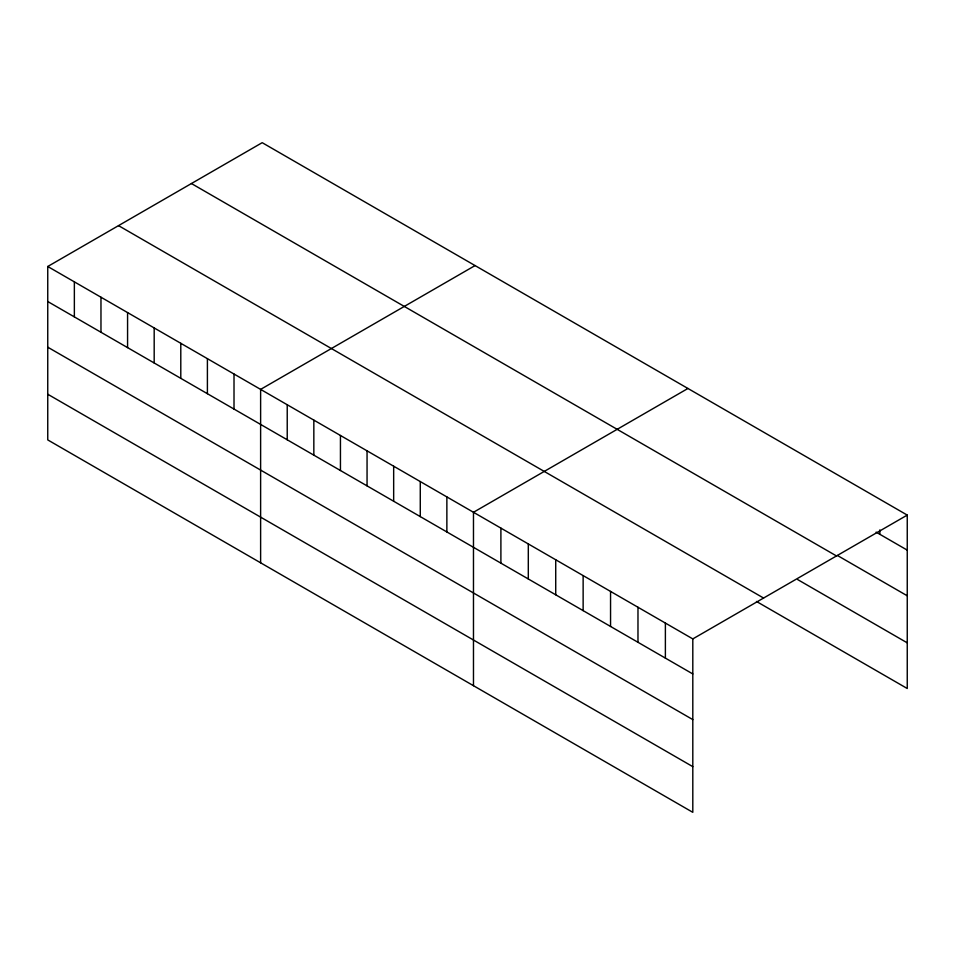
<?xml version="1.0" encoding="UTF-8"?>
<svg xmlns="http://www.w3.org/2000/svg" width="955" height="955" viewBox="0 0 955 955"><rect width="100%" height="100%" fill="white"/><g stroke="black" fill="none" stroke-linecap="round" stroke-linejoin="round"><path stroke-width="1.43" d="M47.75 266.493L692.805 638.907L692.805 812.323L47.75 439.909L47.75 266.493L262.195 142.677L907.25 515.091L907.25 688.507L756.467 601.459M475.065 265.574L260.62 389.389L260.62 562.805M687.934 388.47L473.477 512.286L473.477 685.702M692.805 638.907L907.25 515.091M876.093 532.138L907.25 550.128M837.463 555.5L907.25 595.789M191.43 183.539L836.485 555.953M797.592 579.53L907.25 642.846M118.516 225.631L763.57 598.045M47.75 301.529L692.805 673.943M47.75 347.19L692.805 719.604M47.75 394.236L692.805 766.65M879.83 529.918L879.83 534.299M665.384 623.078L665.384 658.114M637.976 607.249L637.976 642.285M610.555 591.42L610.555 626.456M583.135 575.602L583.135 610.627M555.726 559.773L555.726 594.798M528.306 543.944L528.306 578.969M500.898 528.115L500.898 563.152M446.868 496.922L446.868 531.959M420.272 481.559L420.272 516.595M393.663 466.195L393.663 501.232M367.054 450.844L367.054 485.868M340.446 435.48L340.446 470.505M313.837 420.116L313.837 455.141M287.228 404.753L287.228 439.789M234.011 374.026L234.011 409.062M207.402 358.662L207.402 393.699M180.793 343.299L180.793 378.335M154.185 327.947L154.185 362.972M127.576 312.583L127.576 347.608M100.967 297.22L100.967 332.245M74.359 281.856L74.359 316.881"/></g></svg>
